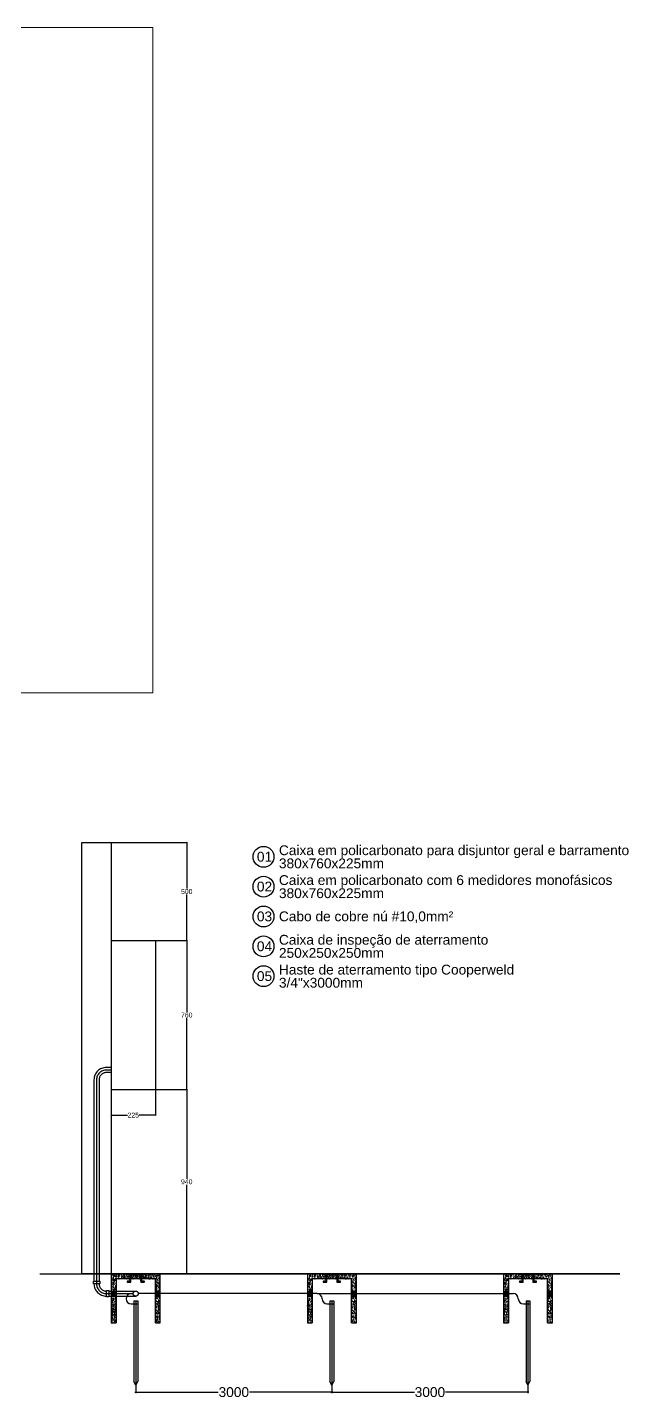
# Model space of a CAD drawing. Header units: millimetres. Extents: x 412 to 646, y 331 to 411.
# Drawn here: x 478.76 to 481.82, y 361.98 to 368.97 of the extents above; entities that cross this region are included whole.
import ezdxf

# ---------------------------------------------------------------- set-up
doc = ezdxf.new("R2010")
doc.units = ezdxf.units.MM
doc.linetypes.add('CENTERX2', pattern=[4, 2.5, -0.5, 0.5, -0.5])
doc.linetypes.add('HIDDEN2', pattern=[4.7625, 3.175, -1.5875])
for name, color, linetype in [('Base 01', 8, 'Continuous'), ('C50', 3, 'Continuous'), ('Elétrico', 5, 'Continuous'), ('EQUIPAMENTOS', 3, 'Continuous'), ('LINHAS-DE-CENTRO', 3, 'CENTERX2'), ('Texto Elétrcio', 3, 'Continuous')]:
    doc.layers.add(name, color=color, linetype=linetype)
doc.layers.add('DI-Linhas do diagrama', color=9, linetype='Continuous', lineweight=20)
doc.styles.add('ARIAL', font='arial.ttf')
doc.dimstyles.new('cotass', dxfattribs={"dimtxt": 0.1, "dimasz": 0.01, "dimexe": 0.01, "dimexo": 0, "dimgap": 0.01, "dimtad": 0, "dimtih": 1, "dimtoh": 1, "dimdec": 0, "dimlfac": 1000, "dimzin": 4, "dimdsep": 46, "dimtxsty": 'ARIAL', "dimblk": 'OBLIQUE', "dimcen": 0, "dimdle": 0.01, "dimclrd": 7, "dimclre": 7, "dimclrt": 3, "dimadec": 0, "dimazin": 1, "dimtfac": 1, "dimtdec": 0, "dimtix": 1, "dimtofl": 0, "dimtmove": 0, "dimatfit": 3, "dimldrblk": 'OPEN30', "dimfxl": 0, "dimtolj": 1, "dimtzin": 0, "dimlwd": -1, "dimarcsym": 0})

# ---------------------------------------------------------------- blocks, each defined once
blk = doc.blocks.new('_Oblique')
at = {"color": 0, "linetype": 'ByBlock', "lineweight": -2}
blk.add_line((-0.5, -0.5), (0.5, 0.5), dxfattribs=at)
blk = doc.blocks.new('*D34')
at = {"layer": 'DEFPOINTS', "color": 0, "transparency": 16777216}
for p in [(479.1863, 363.5518), (479.4113, 363.5518), (479.1863, 363.4216)]:
    blk.add_point(p, dxfattribs=at)
at = {"layer": 'Elétrico', "color": 7, "lineweight": -2, "transparency": 16777216}
for p, q in [((479.1863, 363.5518), (479.1863, 363.4191)), ((479.4113, 363.5518), (479.4113, 363.4191))]:
    blk.add_line(p, q, dxfattribs=at)
at = {"layer": 'Elétrico', "color": 7, "transparency": 16777216}
for p, q in [((479.1838, 363.4216), (479.2684, 363.4216)), ((479.4138, 363.4216), (479.3293, 363.4216))]:
    blk.add_line(p, q, dxfattribs=at)
at = {"layer": 'Elétrico', "color": 7, "transparency": 16777216, "xscale": 0.0025, "yscale": 0.0025, "zscale": 0.0025, "rotation": 180}
blk.add_blockref('_Oblique', (479.1863, 363.4216), dxfattribs=at)
at = {"layer": 'Elétrico', "color": 7, "transparency": 16777216, "xscale": 0.0025, "yscale": 0.0025, "zscale": 0.0025}
blk.add_blockref('_Oblique', (479.4113, 363.4216), dxfattribs=at)
at = {"layer": 'Elétrico', "color": 3, "transparency": 16777216, "insert": (479.2988, 363.4216), "char_height": 0.025, "attachment_point": 5, "style": 'ARIAL'}
blk.add_mtext('\\A1;225', dxfattribs=at)
blk = doc.blocks.new('_Open30')
at = {"color": 0, "linetype": 'ByBlock', "lineweight": -2}
for p, q in [((-1, 0.3), (0, 0)), ((0, 0), (-1, -0.3)), ((0, 0), (-1, 0))]:
    blk.add_line(p, q, dxfattribs=at)
blk = doc.blocks.new('*D35')
at = {"layer": 'DEFPOINTS', "color": 0, "transparency": 16777216}
for p in [(479.4113, 364.3118), (479.4113, 363.5518), (479.5713, 363.5518)]:
    blk.add_point(p, dxfattribs=at)
at = {"layer": 'Elétrico', "color": 7, "lineweight": -2, "transparency": 16777216}
for p, q in [((479.4113, 364.3118), (479.5738, 364.3118)), ((479.4113, 363.5518), (479.5738, 363.5518))]:
    blk.add_line(p, q, dxfattribs=at)
at = {"layer": 'Elétrico', "color": 7, "transparency": 16777216}
for p, q in [((479.5713, 364.3143), (479.5713, 363.947)), ((479.5713, 363.5493), (479.5713, 363.9165))]:
    blk.add_line(p, q, dxfattribs=at)
at = {"layer": 'Elétrico', "color": 7, "transparency": 16777216, "xscale": 0.0025, "yscale": 0.0025, "zscale": 0.0025}
for p, rotation in [((479.5713, 364.3118), 90), ((479.5713, 363.5518), 270)]:
    blk.add_blockref('_Oblique', p, dxfattribs=dict(at, rotation=rotation))
at = {"layer": 'Elétrico', "color": 3, "transparency": 16777216, "insert": (479.5713, 363.9318), "char_height": 0.025, "attachment_point": 5, "style": 'ARIAL'}
blk.add_mtext('\\A1;760', dxfattribs=at)
blk = doc.blocks.new('*D36')
at = {"layer": 'DEFPOINTS', "color": 0, "transparency": 16777216}
for p in [(479.4113, 363.5518), (479.4099, 362.6118), (479.5713, 362.6118)]:
    blk.add_point(p, dxfattribs=at)
at = {"layer": 'Elétrico', "color": 7, "lineweight": -2, "transparency": 16777216}
for p, q in [((479.4113, 363.5518), (479.5738, 363.5518)), ((479.4099, 362.6118), (479.5738, 362.6118))]:
    blk.add_line(p, q, dxfattribs=at)
at = {"layer": 'Elétrico', "color": 7, "transparency": 16777216}
for p, q in [((479.5713, 363.5543), (479.5713, 363.097)), ((479.5713, 362.6093), (479.5713, 363.0665))]:
    blk.add_line(p, q, dxfattribs=at)
at = {"layer": 'Elétrico', "color": 7, "transparency": 16777216, "xscale": 0.0025, "yscale": 0.0025, "zscale": 0.0025}
for p, rotation in [((479.5713, 363.5518), 90), ((479.5713, 362.6118), 270)]:
    blk.add_blockref('_Oblique', p, dxfattribs=dict(at, rotation=rotation))
at = {"layer": 'Elétrico', "color": 3, "transparency": 16777216, "insert": (479.5713, 363.0818), "char_height": 0.025, "attachment_point": 5, "style": 'ARIAL'}
blk.add_mtext('\\A1;940', dxfattribs=at)
blk = doc.blocks.new('*D37')
at = {"layer": 'DEFPOINTS', "color": 0, "transparency": 16777216}
for p in [(479.1863, 364.8118), (479.5713, 364.8118), (479.4113, 364.3118)]:
    blk.add_point(p, dxfattribs=at)
at = {"layer": 'Elétrico', "color": 7, "lineweight": -2, "transparency": 16777216}
for p, q in [((479.1863, 364.8118), (479.5738, 364.8118)), ((479.4113, 364.3118), (479.5738, 364.3118))]:
    blk.add_line(p, q, dxfattribs=at)
at = {"layer": 'Elétrico', "color": 7, "transparency": 16777216}
for p, q in [((479.5713, 364.8143), (479.5713, 364.577)), ((479.5713, 364.3093), (479.5713, 364.5465))]:
    blk.add_line(p, q, dxfattribs=at)
at = {"layer": 'Elétrico', "color": 7, "transparency": 16777216, "xscale": 0.0025, "yscale": 0.0025, "zscale": 0.0025}
for p, rotation in [((479.5713, 364.8118), 90), ((479.5713, 364.3118), 270)]:
    blk.add_blockref('_Oblique', p, dxfattribs=dict(at, rotation=rotation))
at = {"layer": 'Elétrico', "color": 3, "transparency": 16777216, "insert": (479.5713, 364.5618), "char_height": 0.025, "attachment_point": 5, "style": 'ARIAL'}
blk.add_mtext('\\A1;500', dxfattribs=at)
blk = doc.blocks.new('*D39')
at = {"layer": 'DEFPOINTS', "color": 0, "transparency": 16777216}
for p in [(479.3113, 362.0443), (480.3113, 362.0443), (480.3113, 362.0091)]:
    blk.add_point(p, dxfattribs=at)
at = {"layer": 'Elétrico', "color": 7, "lineweight": -2, "transparency": 16777216}
for p, q in [((479.3113, 362.0443), (479.3113, 362.0041)), ((480.3113, 362.0443), (480.3113, 362.0041))]:
    blk.add_line(p, q, dxfattribs=at)
at = {"layer": 'Elétrico', "color": 7, "transparency": 16777216}
for p, q in [((479.3063, 362.0091), (479.7318, 362.0091)), ((480.3163, 362.0091), (479.8909, 362.0091))]:
    blk.add_line(p, q, dxfattribs=at)
at = {"layer": 'Elétrico', "color": 7, "transparency": 16777216, "xscale": 0.005, "yscale": 0.005, "zscale": 0.005, "rotation": 180}
blk.add_blockref('_Oblique', (479.3113, 362.0091), dxfattribs=at)
at = {"layer": 'Elétrico', "color": 7, "transparency": 16777216, "xscale": 0.005, "yscale": 0.005, "zscale": 0.005}
blk.add_blockref('_Oblique', (480.3113, 362.0091), dxfattribs=at)
at = {"layer": 'Elétrico', "color": 3, "transparency": 16777216, "insert": (479.8113, 362.0091), "char_height": 0.05, "attachment_point": 5, "style": 'ARIAL'}
blk.add_mtext('\\A1;3000', dxfattribs=at)
blk = doc.blocks.new('*D40')
at = {"layer": 'DEFPOINTS', "color": 0, "transparency": 16777216}
for p in [(480.3113, 362.0443), (481.3113, 362.0443), (481.3113, 362.0091)]:
    blk.add_point(p, dxfattribs=at)
at = {"layer": 'Elétrico', "color": 7, "lineweight": -2, "transparency": 16777216}
for p, q in [((480.3113, 362.0443), (480.3113, 362.0041)), ((481.3113, 362.0443), (481.3113, 362.0041))]:
    blk.add_line(p, q, dxfattribs=at)
at = {"layer": 'Elétrico', "color": 7, "transparency": 16777216}
for p, q in [((480.3063, 362.0091), (480.7318, 362.0091)), ((481.3163, 362.0091), (480.8909, 362.0091))]:
    blk.add_line(p, q, dxfattribs=at)
at = {"layer": 'Elétrico', "color": 7, "transparency": 16777216, "xscale": 0.005, "yscale": 0.005, "zscale": 0.005, "rotation": 180}
blk.add_blockref('_Oblique', (480.3113, 362.0091), dxfattribs=at)
at = {"layer": 'Elétrico', "color": 7, "transparency": 16777216, "xscale": 0.005, "yscale": 0.005, "zscale": 0.005}
blk.add_blockref('_Oblique', (481.3113, 362.0091), dxfattribs=at)
at = {"layer": 'Elétrico', "color": 3, "transparency": 16777216, "insert": (480.8113, 362.0091), "char_height": 0.05, "attachment_point": 5, "style": 'ARIAL'}
blk.add_mtext('\\A1;3000', dxfattribs=at)

msp = doc.modelspace()

# ---------------------------------------------------------------- hatches: boundary and pattern name
at = {"ltscale": 0.01}
h = msp.add_hatch(dxfattribs=at)
h.set_pattern_fill('AR-CONC', color=256, scale=0.0001, style=0)
h.set_pattern_definition([(50, (-393.25796, 49.753921), (0.0182184669, -0.00159390855), [0.001905, -0.020955]), (355, (-393.25796, 49.753921), (-0.0035242826, 0.0191056643), [0.001524, -0.016764]), (100.451, (-393.256442, 49.753789), (0.01469425017, 0.01751166878), [0.001619, -0.017809]), (46.1842, (-393.25796, 49.759001), (0.0271079041, -0.0042042328), [0.0028575, -0.0314325]), (96.6356, (-393.255702, 49.75865), (0.02374042345, 0.0247425556), [0.0024285, -0.0267135]), (351.184, (-393.25796, 49.759001), (0.0237404606, 0.0247425118), [0.002286, -0.025146]), (21, (-393.25542, 49.757731), (0.01516148798, -0.01022655185), [0.001905, -0.020955]), (326, (-393.25542, 49.757731), (0.00618020283, 0.0184187966), [0.001524, -0.016764]), (71.4514, (-393.254157, 49.75688), (0.02134164908, 0.00819228577), [0.001619, -0.017809]), (37.5, (-393.2579606, 49.7539214), (0.000308860325, 0.008455503887), [0, -0.0165608, 0, -0.017018, 0, -0.0168275]), (7.5, (-393.257961, 49.753921), (0.00668196625, 0.01001805748), [0, -0.0097028, 0, -0.0161798, 0, -0.0064135]), (327.5, (-393.263625, 49.7539214), (0.013559059517, -0.0005728744), [0, -0.00635, 0, -0.019812, 0, -0.026289]), (317.5, (-393.266165, 49.753921), (0.01481291814, 0.0025426491), [0, -0.008255, 0, -0.0131572, 0, -0.018669])])
h.paths.add_polyline_path([(479.436343, 362.499276), (479.411343, 362.499276), (479.411343, 362.361776), (479.436343, 362.361776)])
h.paths.add_polyline_path([(479.211343, 362.499276), (479.186343, 362.499276), (479.186343, 362.361776), (479.211343, 362.361776)])
h.paths.add_polyline_path([(479.211343, 362.586776), (479.281343, 362.586776), (479.281343, 362.610776, -0.41421356), (479.282343, 362.611776), (479.186343, 362.611776), (479.186343, 362.524276), (479.211343, 362.524276)])
h.paths.add_polyline_path([(479.436343, 362.611776), (479.340343, 362.611776, -0.41421356), (479.341343, 362.610776), (479.341343, 362.586776), (479.411343, 362.586776), (479.411343, 362.524276), (479.436343, 362.524276)])
h.paths.add_polyline_path([(479.336343, 362.605776, 0.41421356), (479.335343, 362.606776), (479.287343, 362.606776, 0.41421356), (479.286343, 362.605776), (479.286343, 362.586776), (479.336343, 362.586776)])
h = msp.add_hatch()
h.set_pattern_fill('STEEL', color=256, scale=0.001, style=0)
h.set_pattern_definition([(45, (-393.2579606, 49.7539214), (-0.00224506403, 0.00224506403), []), (45, (-393.2579606, 49.755509), (-0.00224506403, 0.00224506403), [])])
h.paths.add_polyline_path([(479.341343, 362.610776, 0.41421356), (479.340343, 362.611776), (479.282343, 362.611776, 0.41421356), (479.281343, 362.610776), (479.281343, 362.575542, -0.41421356), (479.280343, 362.574542), (479.26857, 362.574542, 0.41421356), (479.26757, 362.573542), (479.26757, 362.570542, 0.41421356), (479.26857, 362.569542), (479.281343, 362.569542), (479.285343, 362.569542, 0.41421356), (479.286343, 362.570542), (479.286343, 362.605776, -0.41421356), (479.287343, 362.606776), (479.335343, 362.606776, -0.41421356), (479.336343, 362.605776), (479.336343, 362.570835, 0.41421356), (479.337343, 362.569835), (479.354117, 362.569835, 0.41421356), (479.355117, 362.570835), (479.355117, 362.573835, 0.41421356), (479.354117, 362.574835), (479.342343, 362.574835, -0.41421356), (479.341343, 362.575835)])
h = msp.add_hatch(dxfattribs=at)
h.set_pattern_fill('AR-CONC', color=256, scale=0.0001, style=0)
h.set_pattern_definition([(50, (-392.25796, 49.753921), (0.0182184669, -0.00159390855), [0.001905, -0.020955]), (355, (-392.25796, 49.753921), (-0.0035242826, 0.0191056643), [0.001524, -0.016764]), (100.451, (-392.256442, 49.753789), (0.01469425017, 0.01751166878), [0.001619, -0.017809]), (46.1842, (-392.25796, 49.759001), (0.0271079041, -0.0042042328), [0.0028575, -0.0314325]), (96.6356, (-392.255702, 49.75865), (0.02374042345, 0.0247425556), [0.0024285, -0.0267135]), (351.184, (-392.25796, 49.759001), (0.0237404606, 0.0247425118), [0.002286, -0.025146]), (21, (-392.25542, 49.757731), (0.01516148798, -0.01022655185), [0.001905, -0.020955]), (326, (-392.25542, 49.757731), (0.00618020283, 0.0184187966), [0.001524, -0.016764]), (71.4514, (-392.254157, 49.75688), (0.02134164908, 0.00819228577), [0.001619, -0.017809]), (37.5, (-392.2579606, 49.7539214), (0.000308860325, 0.008455503887), [0, -0.0165608, 0, -0.017018, 0, -0.0168275]), (7.5, (-392.257961, 49.753921), (0.00668196625, 0.01001805748), [0, -0.0097028, 0, -0.0161798, 0, -0.0064135]), (327.5, (-392.263625, 49.7539214), (0.013559059517, -0.0005728744), [0, -0.00635, 0, -0.019812, 0, -0.026289]), (317.5, (-392.266165, 49.753921), (0.01481291814, 0.0025426491), [0, -0.008255, 0, -0.0131572, 0, -0.018669])])
h.paths.add_polyline_path([(480.436343, 362.499276), (480.411343, 362.499276), (480.411343, 362.361776), (480.436343, 362.361776)])
h.paths.add_polyline_path([(480.211343, 362.499276), (480.186343, 362.499276), (480.186343, 362.361776), (480.211343, 362.361776)])
h.paths.add_polyline_path([(480.211343, 362.586776), (480.281343, 362.586776), (480.281343, 362.610776, -0.41421356), (480.282343, 362.611776), (480.186343, 362.611776), (480.186343, 362.524276), (480.211343, 362.524276)])
h.paths.add_polyline_path([(480.436343, 362.611776), (480.340343, 362.611776, -0.41421356), (480.341343, 362.610776), (480.341343, 362.586776), (480.411343, 362.586776), (480.411343, 362.524276), (480.436343, 362.524276)])
h.paths.add_polyline_path([(480.336343, 362.605776, 0.41421356), (480.335343, 362.606776), (480.287343, 362.606776, 0.41421356), (480.286343, 362.605776), (480.286343, 362.586776), (480.336343, 362.586776)])
h = msp.add_hatch()
h.set_pattern_fill('STEEL', color=256, scale=0.001, style=0)
h.set_pattern_definition([(45, (-392.2579606, 49.7539214), (-0.00224506403, 0.00224506403), []), (45, (-392.2579606, 49.755509), (-0.00224506403, 0.00224506403), [])])
h.paths.add_polyline_path([(480.341343, 362.610776, 0.41421356), (480.340343, 362.611776), (480.282343, 362.611776, 0.41421356), (480.281343, 362.610776), (480.281343, 362.575542, -0.41421356), (480.280343, 362.574542), (480.26857, 362.574542, 0.41421356), (480.26757, 362.573542), (480.26757, 362.570542, 0.41421356), (480.26857, 362.569542), (480.281343, 362.569542), (480.285343, 362.569542, 0.41421356), (480.286343, 362.570542), (480.286343, 362.605776, -0.41421356), (480.287343, 362.606776), (480.335343, 362.606776, -0.41421356), (480.336343, 362.605776), (480.336343, 362.570835, 0.41421356), (480.337343, 362.569835), (480.354117, 362.569835, 0.41421356), (480.355117, 362.570835), (480.355117, 362.573835, 0.41421356), (480.354117, 362.574835), (480.342343, 362.574835, -0.41421356), (480.341343, 362.575835)])
h = msp.add_hatch(dxfattribs=at)
h.set_pattern_fill('AR-CONC', color=256, scale=0.0001, style=0)
h.set_pattern_definition([(50, (-391.25796, 49.753921), (0.0182184669, -0.00159390855), [0.001905, -0.020955]), (355, (-391.25796, 49.753921), (-0.0035242826, 0.0191056643), [0.001524, -0.016764]), (100.451, (-391.256442, 49.753789), (0.01469425017, 0.01751166878), [0.001619, -0.017809]), (46.1842, (-391.25796, 49.759001), (0.0271079041, -0.0042042328), [0.0028575, -0.0314325]), (96.6356, (-391.255702, 49.75865), (0.02374042345, 0.0247425556), [0.0024285, -0.0267135]), (351.184, (-391.25796, 49.759001), (0.0237404606, 0.0247425118), [0.002286, -0.025146]), (21, (-391.25542, 49.757731), (0.01516148798, -0.01022655185), [0.001905, -0.020955]), (326, (-391.25542, 49.757731), (0.00618020283, 0.0184187966), [0.001524, -0.016764]), (71.4514, (-391.254157, 49.75688), (0.02134164908, 0.00819228577), [0.001619, -0.017809]), (37.5, (-391.2579606, 49.7539214), (0.000308860325, 0.008455503887), [0, -0.0165608, 0, -0.017018, 0, -0.0168275]), (7.5, (-391.257961, 49.753921), (0.00668196625, 0.01001805748), [0, -0.0097028, 0, -0.0161798, 0, -0.0064135]), (327.5, (-391.263625, 49.7539214), (0.013559059517, -0.0005728744), [0, -0.00635, 0, -0.019812, 0, -0.026289]), (317.5, (-391.266165, 49.753921), (0.01481291814, 0.0025426491), [0, -0.008255, 0, -0.0131572, 0, -0.018669])])
h.paths.add_polyline_path([(481.436343, 362.499276), (481.411343, 362.499276), (481.411343, 362.361776), (481.436343, 362.361776)])
h.paths.add_polyline_path([(481.211343, 362.499276), (481.186343, 362.499276), (481.186343, 362.361776), (481.211343, 362.361776)])
h.paths.add_polyline_path([(481.211343, 362.586776), (481.281343, 362.586776), (481.281343, 362.610776, -0.41421356), (481.282343, 362.611776), (481.186343, 362.611776), (481.186343, 362.524276), (481.211343, 362.524276)])
h.paths.add_polyline_path([(481.436343, 362.611776), (481.340343, 362.611776, -0.41421356), (481.341343, 362.610776), (481.341343, 362.586776), (481.411343, 362.586776), (481.411343, 362.524276), (481.436343, 362.524276)])
h.paths.add_polyline_path([(481.336343, 362.605776, 0.41421356), (481.335343, 362.606776), (481.287343, 362.606776, 0.41421356), (481.286343, 362.605776), (481.286343, 362.586776), (481.336343, 362.586776)])
h = msp.add_hatch()
h.set_pattern_fill('STEEL', color=256, scale=0.001, style=0)
h.set_pattern_definition([(45, (-391.2579606, 49.7539214), (-0.00224506403, 0.00224506403), []), (45, (-391.2579606, 49.755509), (-0.00224506403, 0.00224506403), [])])
h.paths.add_polyline_path([(481.341343, 362.610776, 0.41421356), (481.340343, 362.611776), (481.282343, 362.611776, 0.41421356), (481.281343, 362.610776), (481.281343, 362.575542, -0.41421356), (481.280343, 362.574542), (481.26857, 362.574542, 0.41421356), (481.26757, 362.573542), (481.26757, 362.570542, 0.41421356), (481.26857, 362.569542), (481.281343, 362.569542), (481.285343, 362.569542, 0.41421356), (481.286343, 362.570542), (481.286343, 362.605776, -0.41421356), (481.287343, 362.606776), (481.335343, 362.606776, -0.41421356), (481.336343, 362.605776), (481.336343, 362.570835, 0.41421356), (481.337343, 362.569835), (481.354117, 362.569835, 0.41421356), (481.355117, 362.570835), (481.355117, 362.573835, 0.41421356), (481.354117, 362.574835), (481.342343, 362.574835, -0.41421356), (481.341343, 362.575835)])

# ---------------------------------------------------------------- linework, layer by layer
for p, q in [((479.436343, 362.611776), (479.186343, 362.611776)), ((479.186343, 362.611776), (479.186343, 362.361776)), ((479.281343, 362.610776), (479.281343, 362.575542)), ((479.340343, 362.611776), (479.282343, 362.611776)), ((479.341343, 362.610776), (479.341343, 362.575835)), ((479.436343, 362.361776), (479.436343, 362.611776)), ((480.436343, 362.611776), (480.186343, 362.611776)), ((480.186343, 362.611776), (480.186343, 362.361776)), ((480.281343, 362.610776), (480.281343, 362.575542)), ((480.340343, 362.611776), (480.282343, 362.611776)), ((480.341343, 362.610776), (480.341343, 362.575835)), ((480.436343, 362.361776), (480.436343, 362.611776)), ((481.436343, 362.611776), (481.186343, 362.611776)), ((481.186343, 362.611776), (481.186343, 362.361776)), ((481.281343, 362.610776), (481.281343, 362.575542)), ((481.340343, 362.611776), (481.282343, 362.611776)), ((481.341343, 362.610776), (481.341343, 362.575835)), ((481.436343, 362.361776), (481.436343, 362.611776)), ((479.281343, 362.586776), (479.211343, 362.586776)), ((479.211343, 362.586776), (479.211343, 362.361776)), ((479.336343, 362.586776), (479.286343, 362.586776)), ((479.411343, 362.586776), (479.341343, 362.586776)), ((479.411343, 362.361776), (479.411343, 362.586776)), ((480.281343, 362.586776), (480.211343, 362.586776)), ((480.211343, 362.586776), (480.211343, 362.361776)), ((480.336343, 362.586776), (480.286343, 362.586776)), ((480.411343, 362.586776), (480.341343, 362.586776)), ((480.411343, 362.361776), (480.411343, 362.586776)), ((481.281343, 362.586776), (481.211343, 362.586776)), ((481.211343, 362.586776), (481.211343, 362.361776)), ((481.336343, 362.586776), (481.286343, 362.586776)), ((481.411343, 362.586776), (481.341343, 362.586776)), ((481.411343, 362.361776), (481.411343, 362.586776)), ((479.186343, 362.524276), (479.211343, 362.524276)), ((479.186343, 362.524276), (479.211343, 362.524276)), ((479.186343, 362.52345), (479.211343, 362.52345)), ((479.186343, 362.519947), (479.211343, 362.519947)), ((479.186343, 362.516761), (479.211343, 362.516761)), ((479.186343, 362.514452), (479.211343, 362.514452)), ((479.186343, 362.51278), (479.211343, 362.51278)), ((479.186343, 362.511776), (479.211343, 362.511776)), ((479.186343, 362.511776), (479.211343, 362.511776)), ((479.186343, 362.510771), (479.211343, 362.510771)), ((479.186343, 362.509099), (479.211343, 362.509099)), ((479.186343, 362.50679), (479.211343, 362.50679)), ((479.186343, 362.503605), (479.211343, 362.503605)), ((479.186343, 362.500101), (479.211343, 362.500101)), ((479.186343, 362.499276), (479.211343, 362.499276)), ((479.186343, 362.499276), (479.211343, 362.499276)), ((479.411343, 362.524276), (479.436343, 362.524276)), ((479.411343, 362.52345), (479.436343, 362.52345)), ((479.411343, 362.519947), (479.436343, 362.519947)), ((479.411343, 362.516761), (479.436343, 362.516761)), ((479.411343, 362.514452), (479.436343, 362.514452)), ((479.411343, 362.51278), (479.436343, 362.51278)), ((479.411343, 362.511776), (479.436343, 362.511776)), ((479.411343, 362.510771), (479.436343, 362.510771)), ((479.411343, 362.509099), (479.436343, 362.509099)), ((479.411343, 362.50679), (479.436343, 362.50679)), ((479.411343, 362.503605), (479.436343, 362.503605)), ((479.411343, 362.500101), (479.436343, 362.500101)), ((479.411343, 362.499276), (479.436343, 362.499276)), ((480.186343, 362.524276), (480.211343, 362.524276)), ((480.186343, 362.524276), (480.211343, 362.524276)), ((480.186343, 362.52345), (480.211343, 362.52345)), ((480.186343, 362.519947), (480.211343, 362.519947)), ((480.186343, 362.516761), (480.211343, 362.516761)), ((480.186343, 362.514452), (480.211343, 362.514452)), ((480.186343, 362.51278), (480.211343, 362.51278)), ((480.186343, 362.511776), (480.211343, 362.511776)), ((480.186343, 362.511776), (480.211343, 362.511776)), ((480.186343, 362.510771), (480.211343, 362.510771)), ((480.186343, 362.509099), (480.211343, 362.509099)), ((480.186343, 362.50679), (480.211343, 362.50679)), ((480.186343, 362.503605), (480.211343, 362.503605)), ((480.186343, 362.500101), (480.211343, 362.500101)), ((480.186343, 362.499276), (480.211343, 362.499276)), ((480.186343, 362.499276), (480.211343, 362.499276)), ((480.411343, 362.524276), (480.436343, 362.524276)), ((480.411343, 362.52345), (480.436343, 362.52345)), ((480.411343, 362.519947), (480.436343, 362.519947)), ((480.411343, 362.516761), (480.436343, 362.516761)), ((480.411343, 362.514452), (480.436343, 362.514452)), ((480.411343, 362.51278), (480.436343, 362.51278)), ((480.411343, 362.511776), (480.436343, 362.511776)), ((480.411343, 362.510771), (480.436343, 362.510771)), ((480.411343, 362.509099), (480.436343, 362.509099)), ((480.411343, 362.50679), (480.436343, 362.50679)), ((480.411343, 362.503605), (480.436343, 362.503605)), ((480.411343, 362.500101), (480.436343, 362.500101)), ((480.411343, 362.499276), (480.436343, 362.499276)), ((481.186343, 362.524276), (481.211343, 362.524276)), ((481.186343, 362.524276), (481.211343, 362.524276)), ((481.186343, 362.52345), (481.211343, 362.52345)), ((481.186343, 362.519947), (481.211343, 362.519947)), ((481.186343, 362.516761), (481.211343, 362.516761)), ((481.186343, 362.514452), (481.211343, 362.514452)), ((481.186343, 362.51278), (481.211343, 362.51278)), ((481.186343, 362.511776), (481.211343, 362.511776)), ((481.186343, 362.511776), (481.211343, 362.511776)), ((481.186343, 362.510771), (481.211343, 362.510771)), ((481.186343, 362.509099), (481.211343, 362.509099)), ((481.186343, 362.50679), (481.211343, 362.50679)), ((481.186343, 362.503605), (481.211343, 362.503605)), ((481.186343, 362.500101), (481.211343, 362.500101)), ((481.186343, 362.499276), (481.211343, 362.499276)), ((481.186343, 362.499276), (481.211343, 362.499276)), ((481.411343, 362.524276), (481.436343, 362.524276)), ((481.411343, 362.52345), (481.436343, 362.52345)), ((481.411343, 362.519947), (481.436343, 362.519947)), ((481.411343, 362.516761), (481.436343, 362.516761)), ((481.411343, 362.514452), (481.436343, 362.514452)), ((481.411343, 362.51278), (481.436343, 362.51278)), ((481.411343, 362.511776), (481.436343, 362.511776)), ((481.411343, 362.510771), (481.436343, 362.510771)), ((481.411343, 362.509099), (481.436343, 362.509099)), ((481.411343, 362.50679), (481.436343, 362.50679)), ((481.411343, 362.503605), (481.436343, 362.503605)), ((481.411343, 362.500101), (481.436343, 362.500101)), ((481.411343, 362.499276), (481.436343, 362.499276)), ((479.186343, 362.361776), (479.211343, 362.361776)), ((479.411343, 362.361776), (479.436343, 362.361776)), ((480.186343, 362.361776), (480.211343, 362.361776)), ((480.411343, 362.361776), (480.436343, 362.361776)), ((481.186343, 362.361776), (481.211343, 362.361776)), ((481.411343, 362.361776), (481.436343, 362.361776))]:
    msp.add_line(p, q)
for points in [[(479.280343, 362.574542), (479.26857, 362.574542, 0.41421356), (479.26757, 362.573542), (479.26757, 362.570542, 0.41421356), (479.26857, 362.569542), (479.281343, 362.569542), (479.285343, 362.569542, 0.41421356), (479.286343, 362.570542), (479.286343, 362.605776, -0.41421356), (479.287343, 362.606776), (479.335343, 362.606776, -0.41421356), (479.336343, 362.605776), (479.336343, 362.570835, 0.41421356), (479.337343, 362.569835), (479.354117, 362.569835, 0.41421356), (479.355117, 362.570835), (479.355117, 362.573835, 0.41421356), (479.354117, 362.574835), (479.342343, 362.574835)], [(480.280343, 362.574542), (480.26857, 362.574542, 0.41421356), (480.26757, 362.573542), (480.26757, 362.570542, 0.41421356), (480.26857, 362.569542), (480.281343, 362.569542), (480.285343, 362.569542, 0.41421356), (480.286343, 362.570542), (480.286343, 362.605776, -0.41421356), (480.287343, 362.606776), (480.335343, 362.606776, -0.41421356), (480.336343, 362.605776), (480.336343, 362.570835, 0.41421356), (480.337343, 362.569835), (480.354117, 362.569835, 0.41421356), (480.355117, 362.570835), (480.355117, 362.573835, 0.41421356), (480.354117, 362.574835), (480.342343, 362.574835)], [(481.280343, 362.574542), (481.26857, 362.574542, 0.41421356), (481.26757, 362.573542), (481.26757, 362.570542, 0.41421356), (481.26857, 362.569542), (481.281343, 362.569542), (481.285343, 362.569542, 0.41421356), (481.286343, 362.570542), (481.286343, 362.605776, -0.41421356), (481.287343, 362.606776), (481.335343, 362.606776, -0.41421356), (481.336343, 362.605776), (481.336343, 362.570835, 0.41421356), (481.337343, 362.569835), (481.354117, 362.569835, 0.41421356), (481.355117, 362.570835), (481.355117, 362.573835, 0.41421356), (481.354117, 362.574835), (481.342343, 362.574835)]]:
    msp.add_lwpolyline(points, format="xyb")
for centre, start, end in [((479.282343, 362.610776), 90, 180), ((479.340343, 362.610776), 0, 90), ((480.282343, 362.610776), 90, 180), ((480.340343, 362.610776), 0, 90), ((481.282343, 362.610776), 90, 180), ((481.340343, 362.610776), 0, 90), ((479.280343, 362.575542), 270, 0), ((479.342343, 362.575835), 180, 270), ((480.280343, 362.575542), 270, 0), ((480.342343, 362.575835), 180, 270), ((481.280343, 362.575542), 270, 0), ((481.342343, 362.575835), 180, 270)]:
    msp.add_arc(centre, 0.001, start, end)
at = {"layer": 'Base 01'}
for centre in [(479.962729, 364.738875), (479.962729, 364.586702), (479.962729, 364.434529), (479.962729, 364.282356), (479.962729, 364.130184)]:
    msp.add_circle(centre, 0.053213, dxfattribs=at)
at = {"layer": 'C50'}
for p, q in [((479.288055, 362.459245), (479.321343, 362.459245)), ((480.288055, 362.459245), (480.321343, 362.459245)), ((481.288055, 362.459245), (481.321343, 362.459245))]:
    msp.add_line(p, q, dxfattribs=at)
for centre, start, end in [((479.288055, 362.485465), 90, 180), ((479.288055, 362.485465), 180, 270), ((480.235617, 362.485465), 0, 90), ((480.288055, 362.485465), 180, 270), ((481.235617, 362.485465), 0, 90), ((481.288055, 362.485465), 180, 270)]:
    msp.add_arc(centre, 0.026219, start, end, dxfattribs=at)
at = {"layer": 'DI-Linhas do diagrama', "ltscale": 0.05}
msp.add_lwpolyline([(473.004995, 365.575625), (473.004995, 368.968204), (479.397845, 368.968204), (479.397845, 365.575625), (473.004995, 365.575625)], close=True, dxfattribs=at)
at = {"layer": 'Elétrico'}
for p, q in [((479.186343, 364.311776), (479.411343, 364.311776)), ((479.411343, 364.311776), (479.411343, 363.551776)), ((479.186343, 363.551776), (479.411343, 363.551776)), ((478.822048, 362.611776), (481.778825, 362.611776)), ((479.174343, 362.495434), (479.161343, 362.495434))]:
    msp.add_line(p, q, dxfattribs=at)
for points in [[(481.778825, 362.611776), (479.036343, 362.611776), (479.036343, 364.811776), (479.186343, 364.811776), (479.186343, 362.611776)], [(479.127593, 362.574684), (479.127593, 362.561684), (479.095093, 362.561684), (479.095093, 362.574684), (479.127593, 362.574684)], [(479.161343, 362.527934), (479.174343, 362.527934), (479.174343, 362.495434)], [(479.161343, 362.495434), (479.161343, 362.527934)]]:
    msp.add_lwpolyline(points, dxfattribs=at)
at = {"layer": 'Elétrico', "linetype": 'HIDDEN2'}
for points in [[(479.186343, 363.664776), (479.161343, 363.664776, 0.41421356), (479.098343, 363.601776), (479.098343, 362.574684)], [(479.186343, 363.651776), (479.161343, 363.651776, 0.41421356), (479.111343, 363.601776), (479.111343, 362.561684, 0.41421356), (479.161343, 362.511684), (479.298038, 362.511684)], [(479.186343, 363.638776), (479.161343, 363.638776, 0.41421356), (479.124343, 363.601776), (479.124343, 362.574684)], [(479.098343, 362.561684, 0.41421356), (479.161343, 362.498684)], [(479.124343, 362.561684, 0.41421356), (479.161343, 362.524684)]]:
    msp.add_lwpolyline(points, format="xyb", dxfattribs=at)
for points in [[(479.174343, 362.524684), (479.310988, 362.524684)], [(479.174343, 362.498692), (479.311016, 362.498782)]]:
    msp.add_lwpolyline(points, dxfattribs=at)
msp.add_circle((479.310988, 362.511733), 0.012951, dxfattribs=at)
at = {"layer": 'EQUIPAMENTOS'}
for p, q in [((479.301343, 362.474276), (479.301343, 362.063136)), ((479.301343, 362.474276), (479.321343, 362.474276)), ((479.311343, 362.474276), (479.311343, 362.044329)), ((479.321343, 362.474276), (479.321343, 362.063136)), ((480.235617, 362.511684), (479.323939, 362.511732)), ((480.235617, 362.511684), (481.235617, 362.511684)), ((480.301343, 362.474276), (480.301343, 362.063136)), ((480.301343, 362.474276), (480.321343, 362.474276)), ((480.311343, 362.474276), (480.311343, 362.044329)), ((480.321343, 362.474276), (480.321343, 362.063136)), ((481.301343, 362.474276), (481.301343, 362.063136)), ((481.301343, 362.474276), (481.321343, 362.474276)), ((481.311343, 362.474276), (481.311343, 362.044329)), ((481.321343, 362.474276), (481.321343, 362.063136)), ((479.311343, 362.044329), (479.301343, 362.063136)), ((479.311343, 362.044329), (479.321343, 362.063136)), ((480.311343, 362.044329), (480.301343, 362.063136)), ((480.311343, 362.044329), (480.321343, 362.063136)), ((481.311343, 362.044329), (481.301343, 362.063136)), ((481.311343, 362.044329), (481.321343, 362.063136))]:
    msp.add_line(p, q, dxfattribs=at)
at = {"layer": 'LINHAS-DE-CENTRO'}
msp.add_line((479.288055, 362.511684), (479.298038, 362.511684), dxfattribs=at)

# ---------------------------------------------------------------- texts
at = {"layer": 'Texto Elétrcio', "linetype": 'Continuous', "style": 'ARIAL'}
for s, p in [('Caixa em policarbonato para disjuntor geral e barramento', (480.041347, 364.747383, -11.611274)), ('01', (479.929027, 364.71438, -11.611274)), ('380x760x225mm', (480.041347, 364.680485, -11.611274)), ('Caixa em policarbonato com 6 medidores monofásicos', (480.041347, 364.59521, -11.611274)), ('02', (479.929027, 364.562207, -11.611274)), ('380x760x225mm', (480.041347, 364.528312, -11.611274)), ('03', (479.929027, 364.410034, -11.611274)), ('Cabo de cobre nú #10,0mm²', (480.041347, 364.410382, -11.611274)), ('04', (479.929027, 364.257862, -11.611274)), ('Caixa de inspeção de aterramento', (480.041347, 364.290865, -11.611274)), ('250x250x250mm', (480.041347, 364.223967, -11.611274)), ('05', (479.929027, 364.105689, -11.611274)), ('Haste de aterramento tipo Cooperweld', (480.041347, 364.138692, -11.611274)), ('3/4"x3000mm', (480.041347, 364.071794, -11.611274))]:
    msp.add_text(s, height=0.05, dxfattribs=at).set_placement(p)

# ---------------------------------------------------------------- dimensions: what is measured, and where the dimension line sits
at = {"layer": 'Elétrico'}
for base, p1, p2, override, picture, middle in [((479.571253, 364.811776), (479.411343, 364.311776), (479.186343, 364.811776), {"dimscale": 0.25}, '*D37', (479.571253, 364.561776)), ((479.571253, 363.551776), (479.411343, 364.311776), (479.411343, 363.551776), {"dimscale": 0.25}, '*D35', (479.571253, 363.931776)), ((479.571253, 362.611776), (479.411343, 363.551776), (479.4099, 362.611776), {"dimscale": 0.25, "dimtmove": 1}, '*D36', (479.571253, 363.081776))]:
    dim = msp.add_linear_dim(base=base, p1=p1, p2=p2, angle=90, dimstyle='cotass', override=override, dxfattribs=at)
    dim.commit()
    dim.dimension.update_dxf_attribs({"geometry": picture, "text_midpoint": middle})
for base, p1, p2, override, picture, middle in [((479.186343, 363.421596), (479.411343, 363.551776), (479.186343, 363.551776), {"dimscale": 0.25}, '*D34', (479.298843, 363.421596)), ((480.311343, 362.00914), (479.311343, 362.044329), (480.311343, 362.044329), {"dimscale": 0.5, "dimlfac": 3000}, '*D39', (479.811343, 362.00914)), ((481.311343, 362.00914), (480.311343, 362.044329), (481.311343, 362.044329), {"dimscale": 0.5, "dimlfac": 3000, "dimtmove": 1}, '*D40', (480.811343, 362.00914))]:
    dim = msp.add_linear_dim(base=base, p1=p1, p2=p2, dimstyle='cotass', override=override, dxfattribs=at)
    dim.commit()
    dim.dimension.update_dxf_attribs({"geometry": picture, "text_midpoint": middle})

doc.saveas('drawing.dxf')
